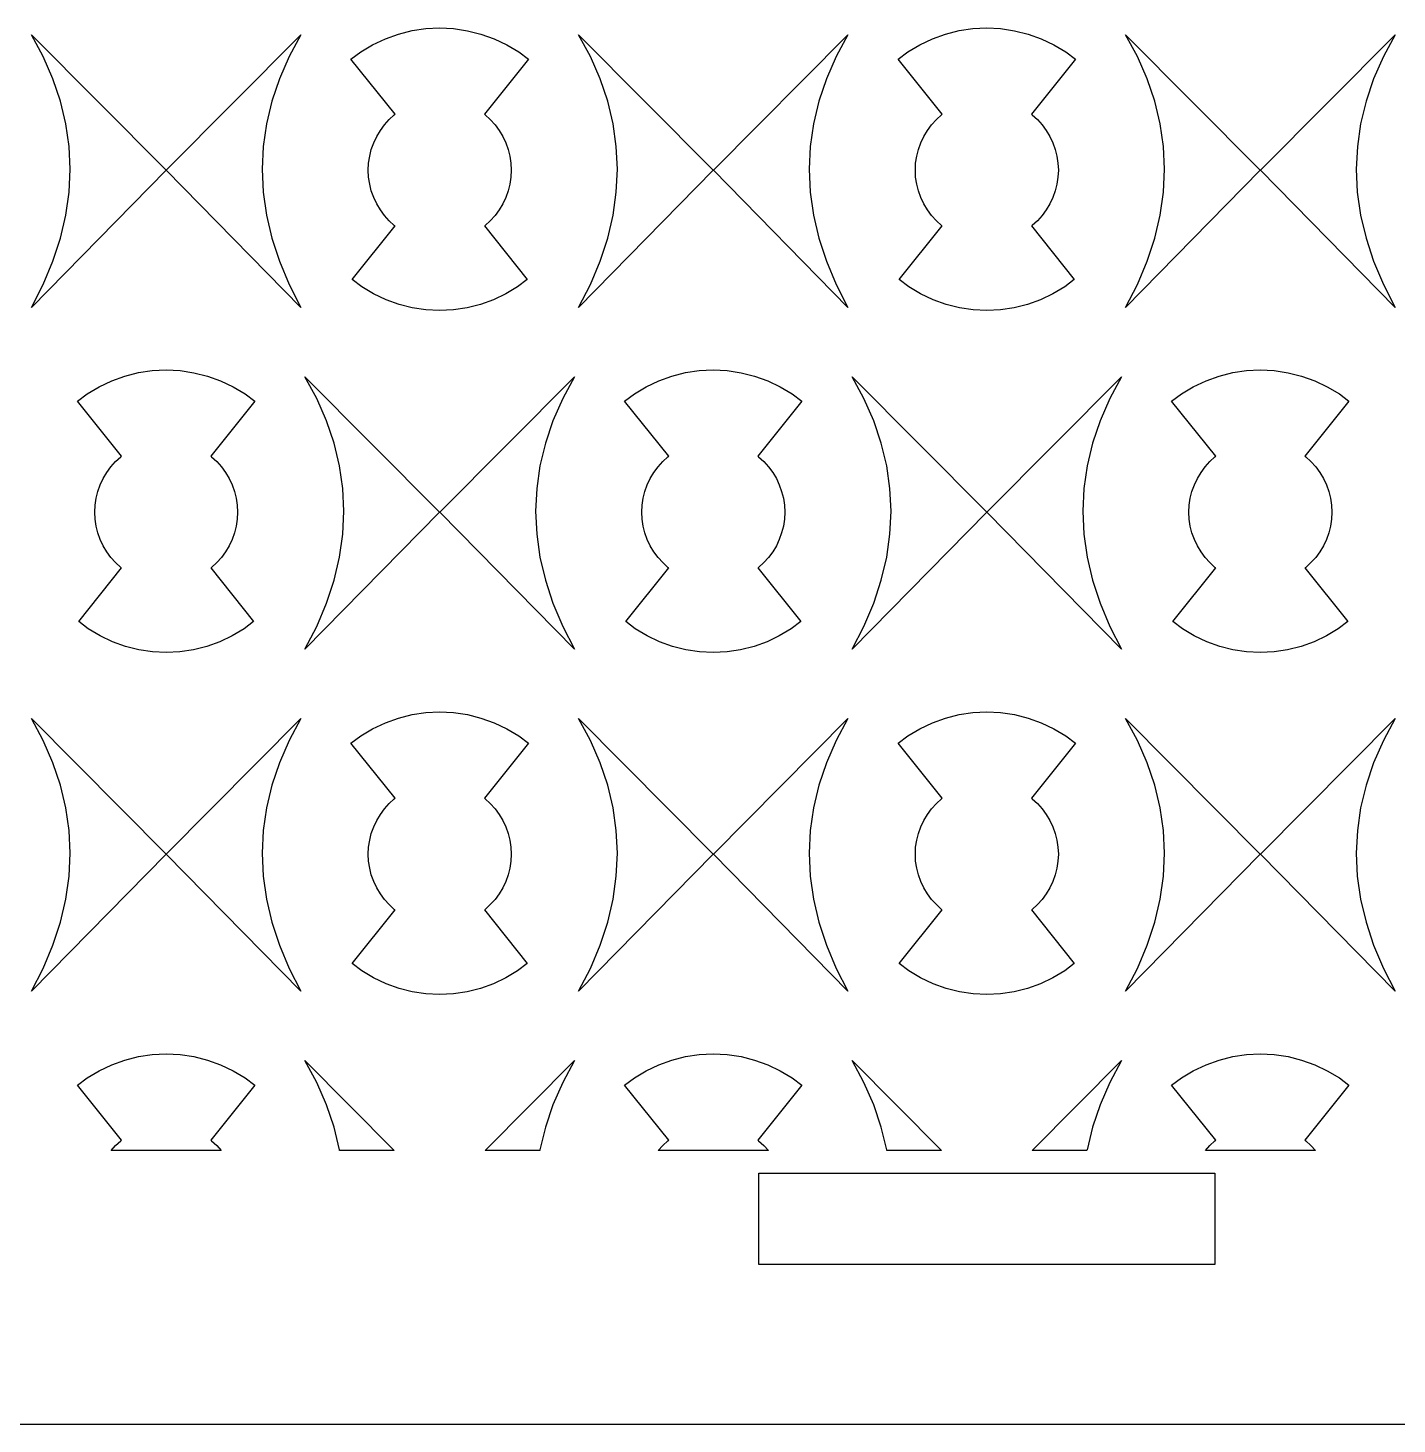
# Model space of a CAD drawing. Header units: metres. Extents: x 20 to 1108, y 20 to 485.
# Drawn here: x 990.8 to 1050.8, y 20 to 81.2 of the extents above; entities that cross this region are included whole.
import ezdxf

# ---------------------------------------------------------------- set-up
doc = ezdxf.new("R2010")
doc.units = ezdxf.units.M

msp = doc.modelspace()

# ---------------------------------------------------------------- linework, layer by layer
for p, q in [((991.457, 79.9834), (990.943, 80.9404)), ((990.943, 80.9404), (996.848, 75)), ((996.857, 75), (1002.76, 80.9404)), ((1002.76, 80.9404), (1002.25, 79.9834)), ((1006.47, 80.7627), (1007.04, 80.9688)), ((1007.04, 80.9688), (1007.64, 81.1172)), ((1007.64, 81.1172), (1008.24, 81.207)), ((1008.24, 81.207), (1008.85, 81.2373)), ((1008.85, 81.2373), (1009.46, 81.207)), ((1009.46, 81.207), (1010.07, 81.1162)), ((1010.07, 81.1162), (1010.66, 80.9688)), ((1010.66, 80.9688), (1011.24, 80.7627)), ((1015.46, 79.9834), (1014.94, 80.9404)), ((1014.94, 80.9404), (1020.85, 75)), ((1020.86, 75), (1026.76, 80.9404)), ((1026.76, 80.9404), (1026.25, 79.9834)), ((1030.47, 80.7627), (1031.04, 80.9688)), ((1031.04, 80.9688), (1031.64, 81.1172)), ((1031.64, 81.1172), (1032.24, 81.207)), ((1032.24, 81.207), (1032.85, 81.2373)), ((1032.85, 81.2373), (1033.46, 81.207)), ((1033.46, 81.207), (1034.07, 81.1162)), ((1034.07, 81.1162), (1034.66, 80.9688)), ((1034.66, 80.9688), (1035.24, 80.7627)), ((1039.46, 79.9834), (1038.94, 80.9404)), ((1038.94, 80.9404), (1044.85, 75)), ((1044.86, 75), (1050.76, 80.9404)), ((1050.76, 80.9404), (1050.25, 79.9834)), ((1005.39, 80.1855), (1005.91, 80.501)), ((1005.91, 80.501), (1006.47, 80.7627)), ((1011.24, 80.7627), (1011.79, 80.501)), ((1011.79, 80.501), (1012.32, 80.1855)), ((1029.39, 80.1855), (1029.91, 80.501)), ((1029.91, 80.501), (1030.47, 80.7627)), ((1035.24, 80.7627), (1035.79, 80.501)), ((1035.79, 80.501), (1036.32, 80.1855)), ((991.886, 79.0029), (991.457, 79.9834)), ((1002.25, 79.9834), (1001.82, 79.0039)), ((1004.96, 79.8691), (1005.39, 80.1855)), ((1006.9, 77.4482), (1004.96, 79.8691)), ((1012.74, 79.8691), (1010.81, 77.4482)), ((1012.32, 80.1855), (1012.74, 79.8691)), ((1015.89, 79.0029), (1015.46, 79.9834)), ((1026.25, 79.9834), (1025.82, 79.0039)), ((1028.96, 79.8691), (1029.39, 80.1855)), ((1030.9, 77.4482), (1028.96, 79.8691)), ((1036.74, 79.8691), (1034.81, 77.4482)), ((1036.32, 80.1855), (1036.74, 79.8691)), ((1039.88, 79.0029), (1039.46, 79.9834)), ((1050.25, 79.9834), (1049.82, 79.0039)), ((992.219, 78.0186), (991.886, 79.0029)), ((1001.82, 79.0039), (1001.49, 78.0186)), ((1016.22, 78.0186), (1015.89, 79.0029)), ((1025.82, 79.0039), (1025.49, 78.0186)), ((1040.22, 78.0186), (1039.88, 79.0029)), ((1049.82, 79.0039), (1049.49, 78.0186)), ((992.457, 77.0293), (992.219, 78.0186)), ((1001.49, 78.0186), (1001.25, 77.0293)), ((1016.46, 77.0293), (1016.22, 78.0186)), ((1025.49, 78.0186), (1025.25, 77.0293)), ((1040.46, 77.0293), (1040.22, 78.0186)), ((1049.49, 78.0186), (1049.25, 77.0293)), ((1006.43, 76.9883), (1006.64, 77.2168)), ((1006.64, 77.2168), (1006.86, 77.4238)), ((1006.86, 77.4238), (1006.9, 77.4482)), ((1010.81, 77.4482), (1010.84, 77.4238)), ((1010.84, 77.4238), (1011.07, 77.2168)), ((1011.07, 77.2168), (1011.28, 76.9883)), ((1030.43, 76.9883), (1030.64, 77.2168)), ((1030.64, 77.2168), (1030.86, 77.4238)), ((1030.86, 77.4238), (1030.9, 77.4482)), ((1034.81, 77.4482), (1034.84, 77.4238)), ((1034.84, 77.4238), (1035.07, 77.2168)), ((1035.07, 77.2168), (1035.28, 76.9883)), ((992.6, 76.0361), (992.457, 77.0293)), ((1001.25, 77.0293), (1001.11, 76.0361)), ((1006.09, 76.4775), (1006.25, 76.7412)), ((1006.25, 76.7412), (1006.43, 76.9883)), ((1011.28, 76.9883), (1011.46, 76.7412)), ((1011.46, 76.7412), (1011.62, 76.4775)), ((1016.6, 76.0361), (1016.46, 77.0293)), ((1025.25, 77.0293), (1025.11, 76.0361)), ((1030.09, 76.4775), (1030.25, 76.7412)), ((1030.25, 76.7412), (1030.43, 76.9883)), ((1035.28, 76.9883), (1035.46, 76.7412)), ((1035.46, 76.7412), (1035.62, 76.4775)), ((1040.6, 76.0361), (1040.46, 77.0293)), ((1049.25, 77.0293), (1049.11, 76.0361)), ((992.648, 75.0391), (992.6, 76.0361)), ((1001.11, 76.0361), (1001.06, 75.0391)), ((1005.85, 75.9092), (1005.96, 76.1992)), ((1005.96, 76.1992), (1006.09, 76.4775)), ((1011.62, 76.4775), (1011.75, 76.1992)), ((1011.75, 76.1992), (1011.85, 75.9092)), ((1016.65, 75.0391), (1016.6, 76.0361)), ((1025.11, 76.0361), (1025.06, 75.0391)), ((1029.85, 75.9092), (1029.96, 76.1992)), ((1029.96, 76.1992), (1030.09, 76.4775)), ((1035.62, 76.4775), (1035.75, 76.1992)), ((1035.75, 76.1992), (1035.85, 75.9092)), ((1040.65, 75.0391), (1040.6, 76.0361)), ((1049.11, 76.0361), (1049.06, 75.0391)), ((1005.73, 75.3076), (1005.78, 75.6123)), ((1005.78, 75.6123), (1005.85, 75.9092)), ((1011.85, 75.9092), (1011.93, 75.6113)), ((1011.93, 75.6113), (1011.97, 75.3066)), ((1029.73, 75.3076), (1029.78, 75.6123)), ((1029.78, 75.6123), (1029.85, 75.9092)), ((1035.85, 75.9092), (1035.93, 75.6113)), ((1035.93, 75.6113), (1035.97, 75.3066)), ((996.848, 75), (990.943, 68.9814)), ((992.6, 74.0371), (992.648, 75.0391)), ((1002.76, 68.9814), (996.857, 75)), ((1001.06, 75.0391), (1001.11, 74.0371)), ((1005.72, 75), (1005.73, 75.3076)), ((1005.73, 74.6934), (1005.72, 75)), ((1011.97, 75.3066), (1011.99, 75)), ((1011.99, 75), (1011.97, 74.6924)), ((1020.85, 75), (1014.94, 68.9814)), ((1016.6, 74.0371), (1016.65, 75.0391)), ((1026.76, 68.9814), (1020.86, 75)), ((1025.06, 75.0391), (1025.11, 74.0371)), ((1029.72, 75), (1029.73, 75.3076)), ((1029.73, 74.6934), (1029.72, 75)), ((1035.97, 75.3066), (1035.99, 75)), ((1035.99, 75), (1035.97, 74.6924)), ((1044.85, 75), (1038.94, 68.9814)), ((1040.6, 74.0371), (1040.65, 75.0391)), ((1050.76, 68.9814), (1044.86, 75)), ((1049.06, 75.0391), (1049.1, 74.0371)), ((1005.78, 74.3887), (1005.73, 74.6934)), ((1005.85, 74.0908), (1005.78, 74.3887)), ((1011.93, 74.3877), (1011.85, 74.0908)), ((1011.97, 74.6924), (1011.93, 74.3877)), ((1029.78, 74.3887), (1029.73, 74.6934)), ((1029.85, 74.0908), (1029.78, 74.3887)), ((1035.93, 74.3877), (1035.85, 74.0908)), ((1035.97, 74.6924), (1035.93, 74.3877)), ((992.457, 73.0303), (992.6, 74.0371)), ((1001.11, 74.0371), (1001.25, 73.0303)), ((1005.96, 73.8008), (1005.85, 74.0908)), ((1006.09, 73.5225), (1005.96, 73.8008)), ((1006.25, 73.2588), (1006.09, 73.5225)), ((1011.62, 73.5225), (1011.46, 73.2578)), ((1011.75, 73.7998), (1011.62, 73.5225)), ((1011.85, 74.0908), (1011.75, 73.7998)), ((1016.46, 73.0303), (1016.6, 74.0371)), ((1025.11, 74.0371), (1025.25, 73.0303)), ((1029.96, 73.8008), (1029.85, 74.0908)), ((1030.09, 73.5225), (1029.96, 73.8008)), ((1030.25, 73.2588), (1030.09, 73.5225)), ((1035.62, 73.5225), (1035.46, 73.2578)), ((1035.75, 73.7998), (1035.62, 73.5225)), ((1035.85, 74.0908), (1035.75, 73.7998)), ((1040.46, 73.0303), (1040.6, 74.0371)), ((1049.1, 74.0371), (1049.25, 73.0303)), ((992.219, 72.0205), (992.457, 73.0303)), ((1001.25, 73.0303), (1001.49, 72.0205)), ((1006.43, 73.0117), (1006.25, 73.2588)), ((1006.64, 72.7832), (1006.43, 73.0117)), ((1011.28, 73.0117), (1011.07, 72.7832)), ((1011.46, 73.2578), (1011.28, 73.0117)), ((1016.22, 72.0205), (1016.46, 73.0303)), ((1025.25, 73.0303), (1025.49, 72.0205)), ((1030.43, 73.0117), (1030.25, 73.2588)), ((1030.64, 72.7832), (1030.43, 73.0117)), ((1035.28, 73.0117), (1035.07, 72.7832)), ((1035.46, 73.2578), (1035.28, 73.0117)), ((1040.22, 72.0205), (1040.46, 73.0303)), ((1049.25, 73.0303), (1049.49, 72.0205)), ((1005.01, 70.1963), (1006.9, 72.5518)), ((1006.86, 72.5762), (1006.64, 72.7832)), ((1006.9, 72.5518), (1006.86, 72.5762)), ((1010.84, 72.5762), (1010.81, 72.5518)), ((1010.81, 72.5518), (1012.69, 70.1963)), ((1011.07, 72.7832), (1010.84, 72.5762)), ((1029.01, 70.1963), (1030.9, 72.5518)), ((1030.86, 72.5762), (1030.64, 72.7832)), ((1030.9, 72.5518), (1030.86, 72.5762)), ((1034.84, 72.5762), (1034.81, 72.5518)), ((1034.81, 72.5518), (1036.69, 70.1963)), ((1035.07, 72.7832), (1034.84, 72.5762)), ((991.886, 71.0049), (992.219, 72.0205)), ((1001.49, 72.0205), (1001.82, 71.0059)), ((1015.89, 71.0049), (1016.22, 72.0205)), ((1025.49, 72.0205), (1025.82, 71.0059)), ((1039.88, 71.0049), (1040.22, 72.0205)), ((1049.49, 72.0205), (1049.82, 71.0059)), ((991.457, 69.9863), (991.886, 71.0049)), ((1001.82, 71.0059), (1002.25, 69.9863)), ((1015.46, 69.9863), (1015.89, 71.0049)), ((1025.82, 71.0059), (1026.25, 69.9863)), ((1039.46, 69.9863), (1039.88, 71.0049)), ((1049.82, 71.0059), (1050.25, 69.9863)), ((990.943, 68.9814), (991.457, 69.9863)), ((1002.25, 69.9863), (1002.76, 68.9814)), ((1005.43, 69.8838), (1005.01, 70.1963)), ((1005.95, 69.5732), (1005.43, 69.8838)), ((1012.27, 69.8838), (1011.75, 69.5732)), ((1012.69, 70.1963), (1012.27, 69.8838)), ((1014.94, 68.9814), (1015.46, 69.9863)), ((1026.25, 69.9863), (1026.76, 68.9814)), ((1029.43, 69.8838), (1029.01, 70.1963)), ((1029.95, 69.5732), (1029.43, 69.8838)), ((1036.27, 69.8838), (1035.75, 69.5732)), ((1036.69, 70.1963), (1036.27, 69.8838)), ((1038.94, 68.9814), (1039.46, 69.9863)), ((1050.25, 69.9863), (1050.76, 68.9814)), ((1006.5, 69.3154), (1005.95, 69.5732)), ((1007.07, 69.1113), (1006.5, 69.3154)), ((1011.21, 69.3154), (1010.64, 69.1113)), ((1011.75, 69.5732), (1011.21, 69.3154)), ((1030.5, 69.3154), (1029.95, 69.5732)), ((1031.07, 69.1113), (1030.5, 69.3154)), ((1035.21, 69.3154), (1034.64, 69.1113)), ((1035.75, 69.5732), (1035.21, 69.3154)), ((1007.65, 68.9658), (1007.07, 69.1113)), ((1008.25, 68.877), (1007.65, 68.9658)), ((1008.85, 68.8467), (1008.25, 68.877)), ((1009.46, 68.877), (1008.85, 68.8467)), ((1010.05, 68.9648), (1009.46, 68.877)), ((1010.64, 69.1113), (1010.05, 68.9648)), ((1031.65, 68.9658), (1031.07, 69.1113)), ((1032.25, 68.877), (1031.65, 68.9658)), ((1032.85, 68.8467), (1032.25, 68.877)), ((1033.46, 68.877), (1032.85, 68.8467)), ((1034.05, 68.9648), (1033.46, 68.877)), ((1034.64, 69.1113), (1034.05, 68.9648)), ((995.637, 66.1172), (996.241, 66.207)), ((996.241, 66.207), (996.853, 66.2373)), ((996.853, 66.2373), (997.464, 66.207)), ((997.464, 66.207), (998.07, 66.1162)), ((1019.64, 66.1172), (1020.24, 66.207)), ((1020.24, 66.207), (1020.85, 66.2373)), ((1020.85, 66.2373), (1021.46, 66.207)), ((1021.46, 66.207), (1022.07, 66.1162)), ((1043.64, 66.1172), (1044.24, 66.207)), ((1044.24, 66.207), (1044.85, 66.2373)), ((1044.85, 66.2373), (1045.46, 66.207)), ((1045.46, 66.207), (1046.07, 66.1162)), ((993.913, 65.501), (994.467, 65.7627)), ((994.467, 65.7627), (995.043, 65.9688)), ((995.043, 65.9688), (995.637, 66.1172)), ((998.07, 66.1162), (998.663, 65.9688)), ((998.663, 65.9688), (999.239, 65.7627)), ((999.239, 65.7627), (999.792, 65.501)), ((1003.46, 64.9834), (1002.94, 65.9404)), ((1002.94, 65.9404), (1008.85, 60)), ((1008.86, 60), (1014.76, 65.9404)), ((1014.76, 65.9404), (1014.25, 64.9834)), ((1017.91, 65.501), (1018.47, 65.7627)), ((1018.47, 65.7627), (1019.04, 65.9688)), ((1019.04, 65.9688), (1019.64, 66.1172)), ((1022.07, 66.1162), (1022.66, 65.9688)), ((1022.66, 65.9688), (1023.24, 65.7627)), ((1023.24, 65.7627), (1023.79, 65.501)), ((1027.46, 64.9834), (1026.94, 65.9404)), ((1026.94, 65.9404), (1032.85, 60)), ((1032.86, 60), (1038.76, 65.9404)), ((1038.76, 65.9404), (1038.25, 64.9834)), ((1041.91, 65.501), (1042.47, 65.7627)), ((1042.47, 65.7627), (1043.04, 65.9688)), ((1043.04, 65.9688), (1043.64, 66.1172)), ((1046.07, 66.1162), (1046.66, 65.9688)), ((1046.66, 65.9688), (1047.24, 65.7627)), ((1047.24, 65.7627), (1047.79, 65.501)), ((992.961, 64.8691), (993.389, 65.1855)), ((993.389, 65.1855), (993.913, 65.501)), ((999.792, 65.501), (1000.32, 65.1855)), ((1000.32, 65.1855), (1000.74, 64.8691)), ((1003.89, 64.0029), (1003.46, 64.9834)), ((1014.25, 64.9834), (1013.82, 64.0039)), ((1016.96, 64.8691), (1017.39, 65.1855)), ((1017.39, 65.1855), (1017.91, 65.501)), ((1023.79, 65.501), (1024.32, 65.1855)), ((1024.32, 65.1855), (1024.74, 64.8691)), ((1027.89, 64.0029), (1027.46, 64.9834)), ((1038.25, 64.9834), (1037.82, 64.0039)), ((1040.96, 64.8691), (1041.39, 65.1855)), ((1041.39, 65.1855), (1041.91, 65.501)), ((1047.79, 65.501), (1048.32, 65.1855)), ((1048.32, 65.1855), (1048.74, 64.8691)), ((994.898, 62.4482), (992.961, 64.8691)), ((1000.74, 64.8691), (998.809, 62.4482)), ((1018.9, 62.4482), (1016.96, 64.8691)), ((1024.74, 64.8691), (1022.81, 62.4482)), ((1042.9, 62.4482), (1040.96, 64.8691)), ((1048.74, 64.8691), (1046.81, 62.4482)), ((1004.22, 63.0186), (1003.89, 64.0029)), ((1013.82, 64.0039), (1013.49, 63.0186)), ((1028.22, 63.0186), (1027.89, 64.0029)), ((1037.82, 64.0039), (1037.49, 63.0186)), ((1004.46, 62.0293), (1004.22, 63.0186)), ((1013.49, 63.0186), (1013.25, 62.0293)), ((1028.46, 62.0293), (1028.22, 63.0186)), ((1037.49, 63.0186), (1037.25, 62.0293)), ((994.246, 61.7412), (994.43, 61.9883)), ((994.43, 61.9883), (994.636, 62.2168)), ((994.636, 62.2168), (994.863, 62.4238)), ((994.863, 62.4238), (994.898, 62.4482)), ((998.809, 62.4482), (998.842, 62.4238)), ((998.842, 62.4238), (999.07, 62.2168)), ((999.07, 62.2168), (999.276, 61.9883)), ((999.276, 61.9883), (999.46, 61.7412)), ((1004.6, 61.0361), (1004.46, 62.0293)), ((1013.25, 62.0293), (1013.11, 61.0361)), ((1018.25, 61.7412), (1018.43, 61.9883)), ((1018.43, 61.9883), (1018.64, 62.2168)), ((1018.64, 62.2168), (1018.86, 62.4238)), ((1018.86, 62.4238), (1018.9, 62.4482)), ((1022.81, 62.4482), (1022.84, 62.4238)), ((1022.84, 62.4238), (1023.07, 62.2168)), ((1023.07, 62.2168), (1023.28, 61.9883)), ((1023.28, 61.9883), (1023.46, 61.7412)), ((1028.6, 61.0361), (1028.46, 62.0293)), ((1037.25, 62.0293), (1037.11, 61.0361)), ((1042.25, 61.7412), (1042.43, 61.9883)), ((1042.43, 61.9883), (1042.64, 62.2168)), ((1042.64, 62.2168), (1042.86, 62.4238)), ((1042.86, 62.4238), (1042.9, 62.4482)), ((1046.81, 62.4482), (1046.84, 62.4238)), ((1046.84, 62.4238), (1047.07, 62.2168)), ((1047.07, 62.2168), (1047.28, 61.9883)), ((1047.28, 61.9883), (1047.46, 61.7412)), ((993.956, 61.1992), (994.088, 61.4775)), ((994.088, 61.4775), (994.246, 61.7412)), ((999.46, 61.7412), (999.618, 61.4775)), ((999.618, 61.4775), (999.749, 61.1992)), ((1017.96, 61.1992), (1018.09, 61.4775)), ((1018.09, 61.4775), (1018.25, 61.7412)), ((1023.46, 61.7412), (1023.62, 61.4775)), ((1023.62, 61.4775), (1023.75, 61.1992)), ((1041.96, 61.1992), (1042.09, 61.4775)), ((1042.09, 61.4775), (1042.25, 61.7412)), ((1047.46, 61.7412), (1047.62, 61.4775)), ((1047.62, 61.4775), (1047.75, 61.1992)), ((993.778, 60.6123), (993.853, 60.9092)), ((993.853, 60.9092), (993.956, 61.1992)), ((999.749, 61.1992), (999.854, 60.9092)), ((999.854, 60.9092), (999.928, 60.6113)), ((1004.65, 60.0391), (1004.6, 61.0361)), ((1013.11, 61.0361), (1013.06, 60.0391)), ((1017.78, 60.6123), (1017.85, 60.9092)), ((1017.85, 60.9092), (1017.96, 61.1992)), ((1023.75, 61.1992), (1023.85, 60.9092)), ((1023.85, 60.9092), (1023.93, 60.6113)), ((1028.65, 60.0391), (1028.6, 61.0361)), ((1037.11, 61.0361), (1037.06, 60.0391)), ((1041.78, 60.6123), (1041.85, 60.9092)), ((1041.85, 60.9092), (1041.96, 61.1992)), ((1047.75, 61.1992), (1047.85, 60.9092)), ((1047.85, 60.9092), (1047.93, 60.6113)), ((993.718, 60), (993.733, 60.3076)), ((993.733, 60.3076), (993.778, 60.6123)), ((999.928, 60.6113), (999.974, 60.3066)), ((999.974, 60.3066), (999.988, 60)), ((1004.6, 59.0371), (1004.65, 60.0391)), ((1013.06, 60.0391), (1013.11, 59.0371)), ((1017.72, 60), (1017.73, 60.3076)), ((1017.73, 60.3076), (1017.78, 60.6123)), ((1023.93, 60.6113), (1023.97, 60.3066)), ((1023.97, 60.3066), (1023.99, 60)), ((1028.6, 59.0371), (1028.65, 60.0391)), ((1037.06, 60.0391), (1037.11, 59.0371)), ((1041.72, 60), (1041.73, 60.3076)), ((1041.73, 60.3076), (1041.78, 60.6123)), ((1047.93, 60.6113), (1047.97, 60.3066)), ((1047.97, 60.3066), (1047.99, 60)), ((993.732, 59.6934), (993.718, 60)), ((993.778, 59.3887), (993.732, 59.6934)), ((999.973, 59.6924), (999.928, 59.3877)), ((999.988, 60), (999.973, 59.6924)), ((1008.85, 60), (1002.94, 53.9814)), ((1014.76, 53.9814), (1008.86, 60)), ((1017.73, 59.6934), (1017.72, 60)), ((1017.78, 59.3887), (1017.73, 59.6934)), ((1023.97, 59.6924), (1023.93, 59.3877)), ((1023.99, 60), (1023.97, 59.6924)), ((1032.85, 60), (1026.94, 53.9814)), ((1038.76, 53.9814), (1032.86, 60)), ((1041.73, 59.6934), (1041.72, 60)), ((1041.78, 59.3887), (1041.73, 59.6934)), ((1047.97, 59.6924), (1047.93, 59.3877)), ((1047.99, 60), (1047.97, 59.6924)), ((993.853, 59.0908), (993.778, 59.3887)), ((993.956, 58.8008), (993.853, 59.0908)), ((994.088, 58.5225), (993.956, 58.8008)), ((999.749, 58.7998), (999.618, 58.5225)), ((999.854, 59.0908), (999.749, 58.7998)), ((999.928, 59.3877), (999.854, 59.0908)), ((1004.46, 58.0303), (1004.6, 59.0371)), ((1013.11, 59.0371), (1013.25, 58.0303)), ((1017.85, 59.0908), (1017.78, 59.3887)), ((1017.96, 58.8008), (1017.85, 59.0908)), ((1018.09, 58.5225), (1017.96, 58.8008)), ((1023.75, 58.7998), (1023.62, 58.5225)), ((1023.85, 59.0908), (1023.75, 58.7998)), ((1023.93, 59.3877), (1023.85, 59.0908)), ((1028.46, 58.0303), (1028.6, 59.0371)), ((1037.11, 59.0371), (1037.25, 58.0303)), ((1041.85, 59.0908), (1041.78, 59.3887)), ((1041.96, 58.8008), (1041.85, 59.0908)), ((1042.09, 58.5225), (1041.96, 58.8008)), ((1047.75, 58.7998), (1047.62, 58.5225)), ((1047.85, 59.0908), (1047.75, 58.7998)), ((1047.93, 59.3877), (1047.85, 59.0908)), ((994.246, 58.2588), (994.088, 58.5225)), ((994.43, 58.0117), (994.246, 58.2588)), ((999.46, 58.2578), (999.276, 58.0117)), ((999.618, 58.5225), (999.46, 58.2578)), ((1018.25, 58.2588), (1018.09, 58.5225)), ((1018.43, 58.0117), (1018.25, 58.2588)), ((1023.46, 58.2578), (1023.28, 58.0117)), ((1023.62, 58.5225), (1023.46, 58.2578)), ((1042.25, 58.2588), (1042.09, 58.5225)), ((1042.43, 58.0117), (1042.25, 58.2588)), ((1047.46, 58.2578), (1047.28, 58.0117)), ((1047.62, 58.5225), (1047.46, 58.2578)), ((994.636, 57.7832), (994.43, 58.0117)), ((994.863, 57.5762), (994.636, 57.7832)), ((994.898, 57.5518), (994.863, 57.5762)), ((998.842, 57.5762), (998.809, 57.5518)), ((999.069, 57.7832), (998.842, 57.5762)), ((999.276, 58.0117), (999.069, 57.7832)), ((1004.22, 57.0205), (1004.46, 58.0303)), ((1013.25, 58.0303), (1013.49, 57.0205)), ((1018.64, 57.7832), (1018.43, 58.0117)), ((1018.86, 57.5762), (1018.64, 57.7832)), ((1018.9, 57.5518), (1018.86, 57.5762)), ((1022.84, 57.5762), (1022.81, 57.5518)), ((1023.07, 57.7832), (1022.84, 57.5762)), ((1023.28, 58.0117), (1023.07, 57.7832)), ((1028.22, 57.0205), (1028.46, 58.0303)), ((1037.25, 58.0303), (1037.49, 57.0205)), ((1042.64, 57.7832), (1042.43, 58.0117)), ((1042.86, 57.5762), (1042.64, 57.7832)), ((1042.9, 57.5518), (1042.86, 57.5762)), ((1046.84, 57.5762), (1046.81, 57.5518)), ((1047.07, 57.7832), (1046.84, 57.5762)), ((1047.28, 58.0117), (1047.07, 57.7832)), ((993.014, 55.1963), (994.898, 57.5518)), ((998.809, 57.5518), (1000.69, 55.1963)), ((1003.89, 56.0049), (1004.22, 57.0205)), ((1013.49, 57.0205), (1013.82, 56.0059)), ((1017.01, 55.1963), (1018.9, 57.5518)), ((1022.81, 57.5518), (1024.69, 55.1963)), ((1027.89, 56.0049), (1028.22, 57.0205)), ((1037.49, 57.0205), (1037.82, 56.0059)), ((1041.01, 55.1963), (1042.9, 57.5518)), ((1046.81, 57.5518), (1048.69, 55.1963)), ((1003.46, 54.9863), (1003.89, 56.0049)), ((1013.82, 56.0059), (1014.25, 54.9863)), ((1027.46, 54.9863), (1027.89, 56.0049)), ((1037.82, 56.0059), (1038.25, 54.9863)), ((993.435, 54.8838), (993.014, 55.1963)), ((1000.69, 55.1963), (1000.27, 54.8838)), ((1017.43, 54.8838), (1017.01, 55.1963)), ((1024.69, 55.1963), (1024.27, 54.8838)), ((1041.43, 54.8838), (1041.01, 55.1963)), ((1048.69, 55.1963), (1048.27, 54.8838)), ((993.952, 54.5732), (993.435, 54.8838)), ((994.498, 54.3154), (993.952, 54.5732)), ((999.753, 54.5732), (999.207, 54.3154)), ((1000.27, 54.8838), (999.753, 54.5732)), ((1002.94, 53.9814), (1003.46, 54.9863)), ((1014.25, 54.9863), (1014.76, 53.9814)), ((1017.95, 54.5732), (1017.43, 54.8838)), ((1018.5, 54.3154), (1017.95, 54.5732)), ((1023.75, 54.5732), (1023.21, 54.3154)), ((1024.27, 54.8838), (1023.75, 54.5732)), ((1026.94, 53.9814), (1027.46, 54.9863)), ((1038.25, 54.9863), (1038.76, 53.9814)), ((1041.95, 54.5732), (1041.43, 54.8838)), ((1042.5, 54.3154), (1041.95, 54.5732)), ((1047.75, 54.5732), (1047.21, 54.3154)), ((1048.27, 54.8838), (1047.75, 54.5732)), ((995.067, 54.1113), (994.498, 54.3154)), ((995.652, 53.9658), (995.067, 54.1113)), ((996.249, 53.877), (995.652, 53.9658)), ((998.053, 53.9648), (997.456, 53.877)), ((998.638, 54.1113), (998.053, 53.9648)), ((999.207, 54.3154), (998.638, 54.1113)), ((1019.07, 54.1113), (1018.5, 54.3154)), ((1019.65, 53.9658), (1019.07, 54.1113)), ((1020.25, 53.877), (1019.65, 53.9658)), ((1022.05, 53.9648), (1021.46, 53.877)), ((1022.64, 54.1113), (1022.05, 53.9648)), ((1023.21, 54.3154), (1022.64, 54.1113)), ((1043.07, 54.1113), (1042.5, 54.3154)), ((1043.65, 53.9658), (1043.07, 54.1113)), ((1044.25, 53.877), (1043.65, 53.9658)), ((1046.05, 53.9648), (1045.46, 53.877)), ((1046.64, 54.1113), (1046.05, 53.9648)), ((1047.21, 54.3154), (1046.64, 54.1113)), ((996.853, 53.8467), (996.249, 53.877)), ((997.456, 53.877), (996.853, 53.8467)), ((1020.85, 53.8467), (1020.25, 53.877)), ((1021.46, 53.877), (1020.85, 53.8467)), ((1044.85, 53.8467), (1044.25, 53.877)), ((1045.46, 53.877), (1044.85, 53.8467)), ((991.457, 49.9834), (990.943, 50.9404)), ((990.943, 50.9404), (996.848, 45)), ((996.857, 45), (1002.76, 50.9404)), ((1002.76, 50.9404), (1002.25, 49.9834)), ((1006.47, 50.7627), (1007.04, 50.9688)), ((1007.04, 50.9688), (1007.64, 51.1172)), ((1007.64, 51.1172), (1008.24, 51.207)), ((1008.24, 51.207), (1008.85, 51.2373)), ((1008.85, 51.2373), (1009.46, 51.207)), ((1009.46, 51.207), (1010.07, 51.1162)), ((1010.07, 51.1162), (1010.66, 50.9688)), ((1010.66, 50.9688), (1011.24, 50.7627)), ((1015.46, 49.9834), (1014.94, 50.9404)), ((1014.94, 50.9404), (1020.85, 45)), ((1020.86, 45), (1026.76, 50.9404)), ((1026.76, 50.9404), (1026.25, 49.9834)), ((1030.47, 50.7627), (1031.04, 50.9688)), ((1031.04, 50.9688), (1031.64, 51.1172)), ((1031.64, 51.1172), (1032.24, 51.207)), ((1032.24, 51.207), (1032.85, 51.2373)), ((1032.85, 51.2373), (1033.46, 51.207)), ((1033.46, 51.207), (1034.07, 51.1162)), ((1034.07, 51.1162), (1034.66, 50.9688)), ((1034.66, 50.9688), (1035.24, 50.7627)), ((1039.46, 49.9834), (1038.94, 50.9404)), ((1038.94, 50.9404), (1044.85, 45)), ((1044.86, 45), (1050.76, 50.9404)), ((1050.76, 50.9404), (1050.25, 49.9834)), ((1005.39, 50.1855), (1005.91, 50.501)), ((1005.91, 50.501), (1006.47, 50.7627)), ((1011.24, 50.7627), (1011.79, 50.501)), ((1011.79, 50.501), (1012.32, 50.1855)), ((1029.39, 50.1855), (1029.91, 50.501)), ((1029.91, 50.501), (1030.47, 50.7627)), ((1035.24, 50.7627), (1035.79, 50.501)), ((1035.79, 50.501), (1036.32, 50.1855)), ((991.886, 49.0029), (991.457, 49.9834)), ((1002.25, 49.9834), (1001.82, 49.0039)), ((1004.96, 49.8691), (1005.39, 50.1855)), ((1006.9, 47.4482), (1004.96, 49.8691)), ((1012.74, 49.8691), (1010.81, 47.4482)), ((1012.32, 50.1855), (1012.74, 49.8691)), ((1015.89, 49.0029), (1015.46, 49.9834)), ((1026.25, 49.9834), (1025.82, 49.0039)), ((1028.96, 49.8691), (1029.39, 50.1855)), ((1030.9, 47.4482), (1028.96, 49.8691)), ((1036.74, 49.8691), (1034.81, 47.4482)), ((1036.32, 50.1855), (1036.74, 49.8691)), ((1039.88, 49.0029), (1039.46, 49.9834)), ((1050.25, 49.9834), (1049.82, 49.0039)), ((992.219, 48.0186), (991.886, 49.0029)), ((1001.82, 49.0039), (1001.49, 48.0186)), ((1016.22, 48.0186), (1015.89, 49.0029)), ((1025.82, 49.0039), (1025.49, 48.0186)), ((1040.22, 48.0186), (1039.88, 49.0029)), ((1049.82, 49.0039), (1049.49, 48.0186)), ((992.457, 47.0293), (992.219, 48.0186)), ((1001.49, 48.0186), (1001.25, 47.0293)), ((1016.46, 47.0293), (1016.22, 48.0186)), ((1025.49, 48.0186), (1025.25, 47.0293)), ((1040.46, 47.0293), (1040.22, 48.0186)), ((1049.49, 48.0186), (1049.25, 47.0293)), ((1006.43, 46.9883), (1006.64, 47.2168)), ((1006.64, 47.2168), (1006.86, 47.4238)), ((1006.86, 47.4238), (1006.9, 47.4482)), ((1010.81, 47.4482), (1010.84, 47.4238)), ((1010.84, 47.4238), (1011.07, 47.2168)), ((1011.07, 47.2168), (1011.28, 46.9883)), ((1030.43, 46.9883), (1030.64, 47.2168)), ((1030.64, 47.2168), (1030.86, 47.4238)), ((1030.86, 47.4238), (1030.9, 47.4482)), ((1034.81, 47.4482), (1034.84, 47.4238)), ((1034.84, 47.4238), (1035.07, 47.2168)), ((1035.07, 47.2168), (1035.28, 46.9883)), ((992.6, 46.0361), (992.457, 47.0293)), ((1001.25, 47.0293), (1001.11, 46.0361)), ((1006.09, 46.4775), (1006.25, 46.7412)), ((1006.25, 46.7412), (1006.43, 46.9883)), ((1011.28, 46.9883), (1011.46, 46.7412)), ((1011.46, 46.7412), (1011.62, 46.4775)), ((1016.6, 46.0361), (1016.46, 47.0293)), ((1025.25, 47.0293), (1025.11, 46.0361)), ((1030.09, 46.4775), (1030.25, 46.7412)), ((1030.25, 46.7412), (1030.43, 46.9883)), ((1035.28, 46.9883), (1035.46, 46.7412)), ((1035.46, 46.7412), (1035.62, 46.4775)), ((1040.6, 46.0361), (1040.46, 47.0293)), ((1049.25, 47.0293), (1049.11, 46.0361)), ((992.648, 45.0391), (992.6, 46.0361)), ((1001.11, 46.0361), (1001.06, 45.0391)), ((1005.85, 45.9092), (1005.96, 46.1992)), ((1005.96, 46.1992), (1006.09, 46.4775)), ((1011.62, 46.4775), (1011.75, 46.1992)), ((1011.75, 46.1992), (1011.85, 45.9092)), ((1016.65, 45.0391), (1016.6, 46.0361)), ((1025.11, 46.0361), (1025.06, 45.0391)), ((1029.85, 45.9092), (1029.96, 46.1992)), ((1029.96, 46.1992), (1030.09, 46.4775)), ((1035.62, 46.4775), (1035.75, 46.1992)), ((1035.75, 46.1992), (1035.85, 45.9092)), ((1040.65, 45.0391), (1040.6, 46.0361)), ((1049.11, 46.0361), (1049.06, 45.0391)), ((1005.73, 45.3076), (1005.78, 45.6123)), ((1005.78, 45.6123), (1005.85, 45.9092)), ((1011.85, 45.9092), (1011.93, 45.6113)), ((1011.93, 45.6113), (1011.97, 45.3066)), ((1029.73, 45.3076), (1029.78, 45.6123)), ((1029.78, 45.6123), (1029.85, 45.9092)), ((1035.85, 45.9092), (1035.93, 45.6113)), ((1035.93, 45.6113), (1035.97, 45.3066)), ((996.848, 45), (990.943, 38.9814)), ((992.6, 44.0371), (992.648, 45.0391)), ((1002.76, 38.9814), (996.857, 45)), ((1001.06, 45.0391), (1001.11, 44.0371)), ((1005.72, 45), (1005.73, 45.3076)), ((1005.73, 44.6934), (1005.72, 45)), ((1011.97, 45.3066), (1011.99, 45)), ((1011.99, 45), (1011.97, 44.6924)), ((1020.85, 45), (1014.94, 38.9814)), ((1016.6, 44.0371), (1016.65, 45.0391)), ((1026.76, 38.9814), (1020.86, 45)), ((1025.06, 45.0391), (1025.11, 44.0371)), ((1029.72, 45), (1029.73, 45.3076)), ((1029.73, 44.6934), (1029.72, 45)), ((1035.97, 45.3066), (1035.99, 45)), ((1035.99, 45), (1035.97, 44.6924)), ((1044.85, 45), (1038.94, 38.9814)), ((1040.6, 44.0371), (1040.65, 45.0391)), ((1050.76, 38.9814), (1044.86, 45)), ((1049.06, 45.0391), (1049.1, 44.0371)), ((1005.78, 44.3887), (1005.73, 44.6934)), ((1005.85, 44.0908), (1005.78, 44.3887)), ((1011.93, 44.3877), (1011.85, 44.0908)), ((1011.97, 44.6924), (1011.93, 44.3877)), ((1029.78, 44.3887), (1029.73, 44.6934)), ((1029.85, 44.0908), (1029.78, 44.3887)), ((1035.93, 44.3877), (1035.85, 44.0908)), ((1035.97, 44.6924), (1035.93, 44.3877)), ((992.457, 43.0303), (992.6, 44.0371)), ((1001.11, 44.0371), (1001.25, 43.0303)), ((1005.96, 43.8008), (1005.85, 44.0908)), ((1006.09, 43.5225), (1005.96, 43.8008)), ((1006.25, 43.2588), (1006.09, 43.5225)), ((1011.62, 43.5225), (1011.46, 43.2578)), ((1011.75, 43.7998), (1011.62, 43.5225)), ((1011.85, 44.0908), (1011.75, 43.7998)), ((1016.46, 43.0303), (1016.6, 44.0371)), ((1025.11, 44.0371), (1025.25, 43.0303)), ((1029.96, 43.8008), (1029.85, 44.0908)), ((1030.09, 43.5225), (1029.96, 43.8008)), ((1030.25, 43.2588), (1030.09, 43.5225)), ((1035.62, 43.5225), (1035.46, 43.2578)), ((1035.75, 43.7998), (1035.62, 43.5225)), ((1035.85, 44.0908), (1035.75, 43.7998)), ((1040.46, 43.0303), (1040.6, 44.0371)), ((1049.1, 44.0371), (1049.25, 43.0303)), ((992.219, 42.0205), (992.457, 43.0303)), ((1001.25, 43.0303), (1001.49, 42.0205)), ((1006.43, 43.0117), (1006.25, 43.2588)), ((1006.64, 42.7832), (1006.43, 43.0117)), ((1011.28, 43.0117), (1011.07, 42.7832)), ((1011.46, 43.2578), (1011.28, 43.0117)), ((1016.22, 42.0205), (1016.46, 43.0303)), ((1025.25, 43.0303), (1025.49, 42.0205)), ((1030.43, 43.0117), (1030.25, 43.2588)), ((1030.64, 42.7832), (1030.43, 43.0117)), ((1035.28, 43.0117), (1035.07, 42.7832)), ((1035.46, 43.2578), (1035.28, 43.0117)), ((1040.22, 42.0205), (1040.46, 43.0303)), ((1049.25, 43.0303), (1049.49, 42.0205)), ((1005.01, 40.1963), (1006.9, 42.5518)), ((1006.86, 42.5762), (1006.64, 42.7832)), ((1006.9, 42.5518), (1006.86, 42.5762)), ((1010.84, 42.5762), (1010.81, 42.5518)), ((1010.81, 42.5518), (1012.69, 40.1963)), ((1011.07, 42.7832), (1010.84, 42.5762)), ((1029.01, 40.1963), (1030.9, 42.5518)), ((1030.86, 42.5762), (1030.64, 42.7832)), ((1030.9, 42.5518), (1030.86, 42.5762)), ((1034.84, 42.5762), (1034.81, 42.5518)), ((1034.81, 42.5518), (1036.69, 40.1963)), ((1035.07, 42.7832), (1034.84, 42.5762)), ((991.886, 41.0049), (992.219, 42.0205)), ((1001.49, 42.0205), (1001.82, 41.0059)), ((1015.89, 41.0049), (1016.22, 42.0205)), ((1025.49, 42.0205), (1025.82, 41.0059)), ((1039.88, 41.0049), (1040.22, 42.0205)), ((1049.49, 42.0205), (1049.82, 41.0059)), ((991.457, 39.9863), (991.886, 41.0049)), ((1001.82, 41.0059), (1002.25, 39.9863)), ((1015.46, 39.9863), (1015.89, 41.0049)), ((1025.82, 41.0059), (1026.25, 39.9863)), ((1039.46, 39.9863), (1039.88, 41.0049)), ((1049.82, 41.0059), (1050.25, 39.9863)), ((990.943, 38.9814), (991.457, 39.9863)), ((1002.25, 39.9863), (1002.76, 38.9814)), ((1005.43, 39.8838), (1005.01, 40.1963)), ((1005.95, 39.5732), (1005.43, 39.8838)), ((1012.27, 39.8838), (1011.75, 39.5732)), ((1012.69, 40.1963), (1012.27, 39.8838)), ((1014.94, 38.9814), (1015.46, 39.9863)), ((1026.25, 39.9863), (1026.76, 38.9814)), ((1029.43, 39.8838), (1029.01, 40.1963)), ((1029.95, 39.5732), (1029.43, 39.8838)), ((1036.27, 39.8838), (1035.75, 39.5732)), ((1036.69, 40.1963), (1036.27, 39.8838)), ((1038.94, 38.9814), (1039.46, 39.9863)), ((1050.25, 39.9863), (1050.76, 38.9814)), ((1006.5, 39.3154), (1005.95, 39.5732)), ((1007.07, 39.1113), (1006.5, 39.3154)), ((1011.21, 39.3154), (1010.64, 39.1113)), ((1011.75, 39.5732), (1011.21, 39.3154)), ((1030.5, 39.3154), (1029.95, 39.5732)), ((1031.07, 39.1113), (1030.5, 39.3154)), ((1035.21, 39.3154), (1034.64, 39.1113)), ((1035.75, 39.5732), (1035.21, 39.3154)), ((1007.65, 38.9658), (1007.07, 39.1113)), ((1008.25, 38.877), (1007.65, 38.9658)), ((1008.85, 38.8467), (1008.25, 38.877)), ((1009.46, 38.877), (1008.85, 38.8467)), ((1010.05, 38.9648), (1009.46, 38.877)), ((1010.64, 39.1113), (1010.05, 38.9648)), ((1031.65, 38.9658), (1031.07, 39.1113)), ((1032.25, 38.877), (1031.65, 38.9658)), ((1032.85, 38.8467), (1032.25, 38.877)), ((1033.46, 38.877), (1032.85, 38.8467)), ((1034.05, 38.9648), (1033.46, 38.877)), ((1034.64, 39.1113), (1034.05, 38.9648)), ((995.637, 36.1172), (996.241, 36.207)), ((996.241, 36.207), (996.853, 36.2373)), ((996.853, 36.2373), (997.464, 36.207)), ((997.464, 36.207), (998.07, 36.1162)), ((1019.64, 36.1172), (1020.24, 36.207)), ((1020.24, 36.207), (1020.85, 36.2373)), ((1020.85, 36.2373), (1021.46, 36.207)), ((1021.46, 36.207), (1022.07, 36.1162)), ((1043.64, 36.1172), (1044.24, 36.207)), ((1044.24, 36.207), (1044.85, 36.2373)), ((1044.85, 36.2373), (1045.46, 36.207)), ((1045.46, 36.207), (1046.07, 36.1162)), ((993.913, 35.501), (994.467, 35.7627)), ((994.467, 35.7627), (995.043, 35.9688)), ((995.043, 35.9688), (995.637, 36.1172)), ((998.07, 36.1162), (998.663, 35.9688)), ((998.663, 35.9688), (999.239, 35.7627)), ((999.239, 35.7627), (999.792, 35.501)), ((1003.46, 34.9834), (1002.94, 35.9404)), ((1002.94, 35.9404), (1006.86, 32)), ((1010.84, 32), (1014.76, 35.9404)), ((1014.76, 35.9404), (1014.25, 34.9834)), ((1017.91, 35.501), (1018.47, 35.7627)), ((1018.47, 35.7627), (1019.04, 35.9688)), ((1019.04, 35.9688), (1019.64, 36.1172)), ((1022.07, 36.1162), (1022.66, 35.9688)), ((1022.66, 35.9688), (1023.24, 35.7627)), ((1023.24, 35.7627), (1023.79, 35.501)), ((1027.46, 34.9834), (1026.94, 35.9404)), ((1026.94, 35.9404), (1030.86, 32)), ((1034.84, 32), (1038.76, 35.9404)), ((1038.76, 35.9404), (1038.25, 34.9834)), ((1041.91, 35.501), (1042.47, 35.7627)), ((1042.47, 35.7627), (1043.04, 35.9688)), ((1043.04, 35.9688), (1043.64, 36.1172)), ((1046.07, 36.1162), (1046.66, 35.9688)), ((1046.66, 35.9688), (1047.24, 35.7627)), ((1047.24, 35.7627), (1047.79, 35.501)), ((992.961, 34.8691), (993.389, 35.1855)), ((993.389, 35.1855), (993.913, 35.501)), ((999.792, 35.501), (1000.32, 35.1855)), ((1000.32, 35.1855), (1000.74, 34.8691)), ((1003.89, 34.0029), (1003.46, 34.9834)), ((1014.25, 34.9834), (1013.82, 34.0039)), ((1016.96, 34.8691), (1017.39, 35.1855)), ((1017.39, 35.1855), (1017.91, 35.501)), ((1023.79, 35.501), (1024.32, 35.1855)), ((1024.32, 35.1855), (1024.74, 34.8691)), ((1027.89, 34.0029), (1027.46, 34.9834)), ((1038.25, 34.9834), (1037.82, 34.0039)), ((1040.96, 34.8691), (1041.39, 35.1855)), ((1041.39, 35.1855), (1041.91, 35.501)), ((1047.79, 35.501), (1048.32, 35.1855)), ((1048.32, 35.1855), (1048.74, 34.8691)), ((994.898, 32.4482), (992.961, 34.8691)), ((1000.74, 34.8691), (998.809, 32.4482)), ((1018.9, 32.4482), (1016.96, 34.8691)), ((1024.74, 34.8691), (1022.81, 32.4482)), ((1042.9, 32.4482), (1040.96, 34.8691)), ((1048.74, 34.8691), (1046.81, 32.4482)), ((1004.22, 33.0186), (1003.89, 34.0029)), ((1013.82, 34.0039), (1013.49, 33.0186)), ((1028.22, 33.0186), (1027.89, 34.0029)), ((1037.82, 34.0039), (1037.49, 33.0186)), ((1004.46, 32.0293), (1004.22, 33.0186)), ((1013.49, 33.0186), (1013.25, 32.0293)), ((1028.46, 32.0293), (1028.22, 33.0186)), ((1037.49, 33.0186), (1037.25, 32.0293)), ((994.439, 32), (994.636, 32.2168)), ((999.267, 32), (994.439, 32)), ((994.636, 32.2168), (994.863, 32.4238)), ((994.863, 32.4238), (994.898, 32.4482)), ((998.809, 32.4482), (998.842, 32.4238)), ((998.842, 32.4238), (999.07, 32.2168)), ((999.07, 32.2168), (999.267, 32)), ((1004.46, 32), (1004.46, 32.0293)), ((1006.86, 32), (1004.46, 32)), ((1013.24, 32), (1010.84, 32)), ((1013.25, 32.0293), (1013.24, 32)), ((1018.44, 32), (1018.64, 32.2168)), ((1023.27, 32), (1018.44, 32)), ((1018.64, 32.2168), (1018.86, 32.4238)), ((1018.86, 32.4238), (1018.9, 32.4482)), ((1022.81, 32.4482), (1022.84, 32.4238)), ((1022.84, 32.4238), (1023.07, 32.2168)), ((1023.07, 32.2168), (1023.27, 32)), ((1028.46, 32), (1028.46, 32.0293)), ((1030.86, 32), (1028.46, 32)), ((1037.24, 32), (1034.84, 32)), ((1037.25, 32.0293), (1037.24, 32)), ((1042.44, 32), (1042.64, 32.2168)), ((1047.27, 32), (1042.44, 32)), ((1042.64, 32.2168), (1042.86, 32.4238)), ((1042.86, 32.4238), (1042.9, 32.4482)), ((1046.81, 32.4482), (1046.84, 32.4238)), ((1046.84, 32.4238), (1047.07, 32.2168)), ((1047.07, 32.2168), (1047.27, 32)), ((1022.85, 27), (1022.85, 31)), ((1022.85, 31), (1042.85, 31)), ((1042.85, 31), (1042.85, 27)), ((1042.85, 27), (1022.85, 27)), ((957.853, 20), (1107.85, 20))]:
    msp.add_line(p, q)

doc.saveas('drawing.dxf')
